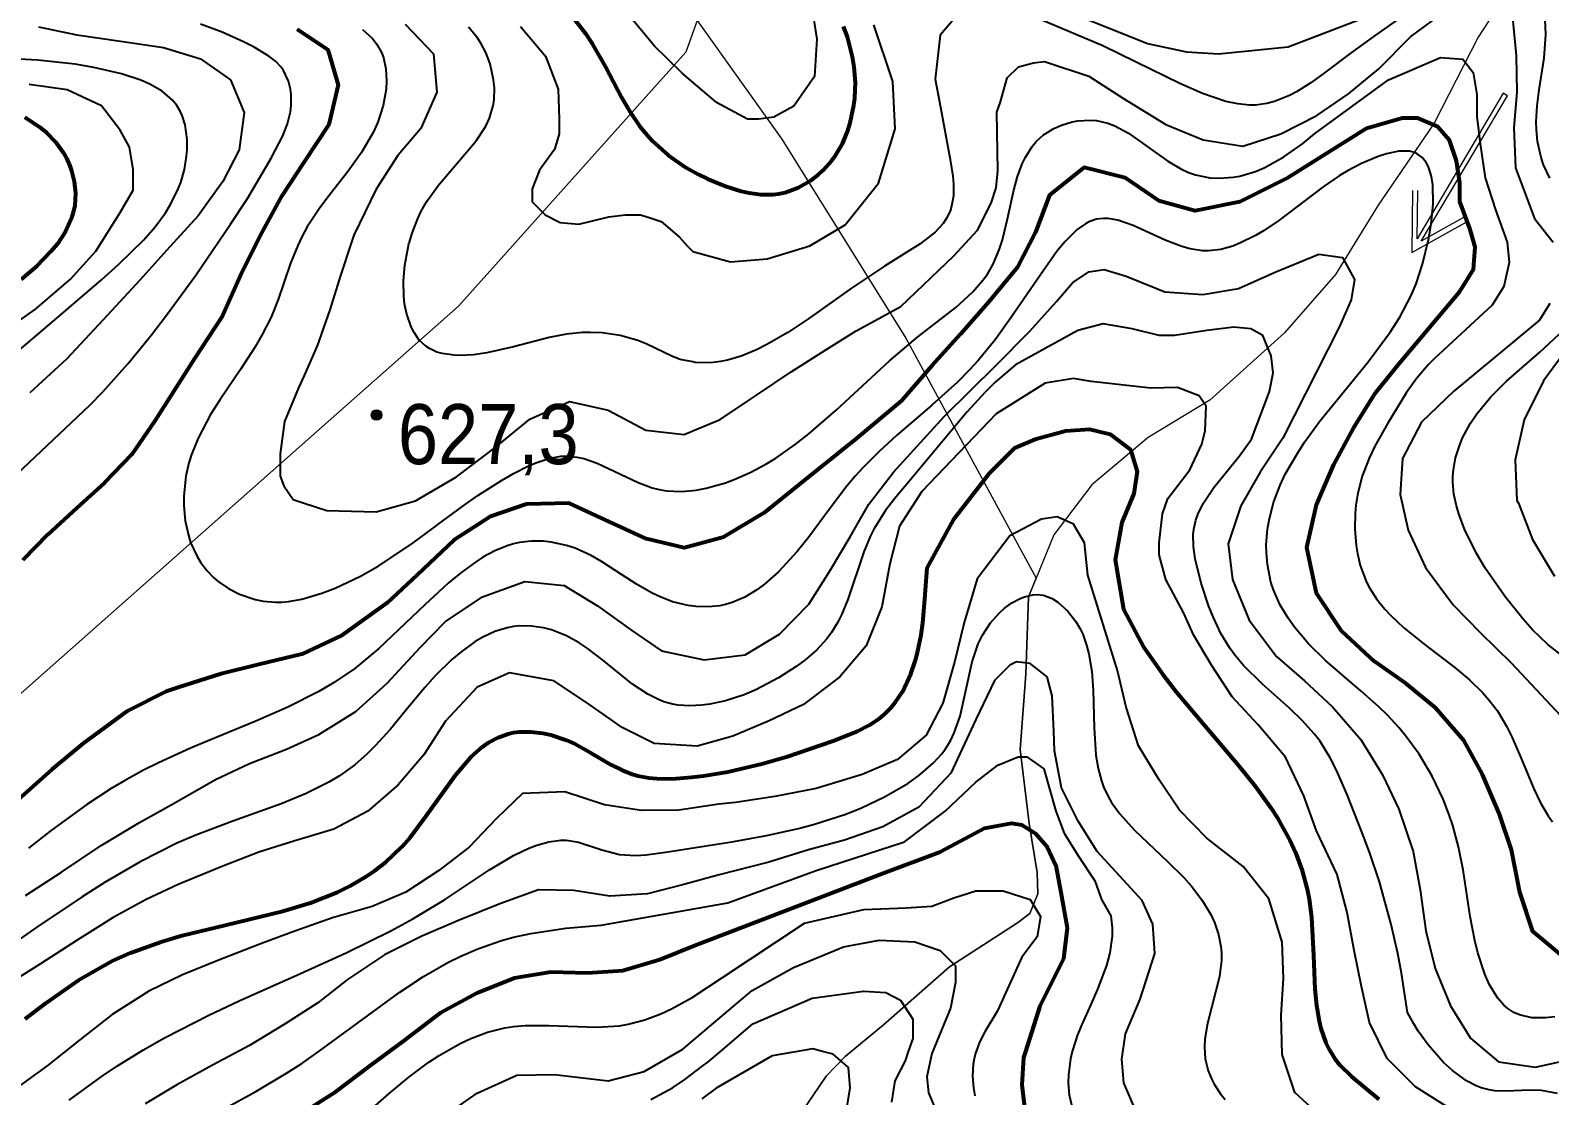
# Model space of a CAD drawing. Header units: metres. Extents: x 545098 to 555652, y 1854398 to 1862642.
# Drawn here: x 551041.6 to 551471.7, y 1858948.8 to 1859250.5 of the extents above; entities that cross this region are included whole.
import ezdxf
from ezdxf.enums import TextEntityAlignment as Align

# ---------------------------------------------------------------- set-up
doc = ezdxf.new("R2010")
doc.units = ezdxf.units.M
doc.header["$LTSCALE"] = 6.8
for name, color, linetype, lineweight in [('1', 7, 'Continuous', 25), ('2', 7, 'Continuous', 53), ('34', 7, 'Continuous', 13), ('35', 7, 'Continuous', 13), ('5', 7, 'Continuous', 13), ('51', 7, 'Continuous', 13), ('52', 7, 'Continuous', 13), ('53', 7, 'Continuous', 13)]:
    doc.layers.add(name, color=color, linetype=linetype, lineweight=lineweight)

msp = doc.modelspace()

# ---------------------------------------------------------------- hatches: boundary and pattern name
at = {"layer": '5'}
msp.add_hatch(color=256, dxfattribs=at).paths.add_polyline_path([(551141.1, 1859141.56, 1), (551138.1, 1859141.56, 1)])

# ---------------------------------------------------------------- linework, layer by layer
at = {"layer": '1'}
for points in [[(551262.63, 1859258.25), (551264.21, 1859248.03), (551263.59, 1859237.43), (551257.76, 1859228.99), (551252.05, 1859225.92), (551247.82, 1859225.39), (551244.65, 1859225.39), (551235.84, 1859230.04), (551235.6, 1859230.25), (551226.23, 1859238.31), (551221.76, 1859242.66), (551218.3, 1859246.02), (551210.5, 1859255.37)], [(551323.98, 1859260.43), (551357.81, 1859246.78), (551368.87, 1859244.38), (551378, 1859243.9), (551397.71, 1859245.82), (551420.31, 1859254.48)], [(551147.66, 1859252.24), (551155.67, 1859243.89), (551156.69, 1859232.96), (551152.15, 1859222.74), (551145.58, 1859215.06), (551139.46, 1859205.51), (551133.12, 1859192.49), (551132.49, 1859190.56), (551129.37, 1859181.08), (551126.38, 1859171.37), (551122.81, 1859161.17), (551119.1, 1859152.8), (551117.52, 1859149.24), (551113.54, 1859139.74), (551112.27, 1859130.54), (551112.27, 1859124.2), (551113.33, 1859121.55), (551115.94, 1859117.6), (551119.1, 1859116.58), (551125.55, 1859114.49), (551139.44, 1859114.16), (551150.65, 1859117.26), (551162.27, 1859124.05), (551173.06, 1859132.25), (551183.02, 1859140.35), (551194.2, 1859145.38), (551205.13, 1859142.97), (551215.81, 1859137.3), (551226.69, 1859136.07), (551229.1, 1859137.08), (551236.9, 1859140.33), (551245.22, 1859145.9), (551246.92, 1859147.04), (551256.93, 1859153.75), (551266.79, 1859160.01), (551275.36, 1859165.36), (551288.03, 1859172.28), (551303.02, 1859186.65), (551309.75, 1859193.87), (551313.59, 1859201.56), (551315.03, 1859205.89), (551315.51, 1859210.7), (551315.17, 1859227.36), (551316.25, 1859230.25), (551318.14, 1859237.03), (551321.31, 1859240.21), (551325.54, 1859241.26), (551328.65, 1859241.69), (551341.28, 1859237.55), (551351.08, 1859231.25), (551363.05, 1859223.81), (551373.66, 1859219.54), (551384.84, 1859217.69), (551395.58, 1859221.16), (551405.77, 1859226.39), (551414.78, 1859232.55), (551423.36, 1859239.61), (551432.33, 1859248.66), (551442.06, 1859255.84)], [(551305.42, 1859256.4), (551299.17, 1859249.18), (551297.73, 1859236.68), (551298.94, 1859230.25), (551302, 1859213.93), (551302.76, 1859209.2), (551302.96, 1859206.93), (551302.92, 1859203.68), (551302.41, 1859200.67), (551301.95, 1859199.26), (551300.89, 1859197.15), (551299.98, 1859195.83), (551297.73, 1859193.39), (551293.52, 1859190.06), (551283.41, 1859183.74), (551274.09, 1859177.48), (551261.95, 1859168.89), (551255.99, 1859164.95), (551250.1, 1859161.52), (551247.17, 1859160.06), (551242.8, 1859158.25), (551238.94, 1859157.1), (551237.01, 1859156.71), (551234.14, 1859156.36), (551229.83, 1859156.44), (551229.1, 1859156.59), (551225.55, 1859157.33), (551223.41, 1859158.1), (551215.9, 1859161.75), (551213.52, 1859162.7), (551208.58, 1859164.07), (551203.5, 1859164.8), (551200.1, 1859164.94), (551197.84, 1859164.89), (551193.41, 1859164.47), (551188.47, 1859163.51), (551178.41, 1859160.84), (551170.85, 1859159.15), (551167.03, 1859158.61), (551163.32, 1859158.41), (551161.54, 1859158.47), (551158.2, 1859158.95), (551156.66, 1859159.41), (551154.55, 1859160.39), (551153.52, 1859161.09), (551151.7, 1859162.8), (551150.21, 1859164.91), (551149.38, 1859166.51), (551148.14, 1859170.09), (551147.55, 1859173.07), (551147.31, 1859175.16), (551147.2, 1859179.52), (551147.57, 1859184.04), (551148.75, 1859190.08), (551148.89, 1859190.56), (551149.63, 1859193.03), (551151.27, 1859197.26), (551152.24, 1859199.26), (551153.74, 1859201.9), (551157.14, 1859206.69), (551167.82, 1859219.17), (551170.54, 1859223.4), (551171.57, 1859225.65), (551172.62, 1859229.26), (551172.85, 1859230.87), (551172.94, 1859234.22), (551172.74, 1859236.51), (551171.75, 1859241.04), (551170.52, 1859244.26), (551169.13, 1859246.85), (551168.06, 1859248.47), (551165.6, 1859251.45)], [(551383.42, 1859229.66), (551380.05, 1859230.4), (551373.41, 1859232.65), (551366.96, 1859235.42), (551354.61, 1859241.54), (551345.25, 1859246.1), (551324.17, 1859254.96)], [(551431.63, 1859255.61), (551422.41, 1859249.17), (551415.57, 1859244.26), (551408, 1859238.43), (551404.08, 1859235.62), (551400.07, 1859233.11), (551398.02, 1859232.04), (551393.83, 1859230.35), (551391.68, 1859229.78), (551388.41, 1859229.34), (551386.76, 1859229.33), (551383.42, 1859229.66)], [(551461.17, 1859254.1), (551462.19, 1859243.32), (551462.38, 1859233.04), (551461.58, 1859222.96), (551462.03, 1859211.53)], [(551037.72, 1859124.78), (551058.41, 1859144.36), (551062.11, 1859148.16), (551069.17, 1859156.04), (551075.85, 1859164.24), (551080.14, 1859169.83), (551088.41, 1859181.21), (551098.29, 1859195.57), (551103.02, 1859202.91), (551109.8, 1859214.26), (551113.1, 1859220.67), (551114.36, 1859224.01), (551115.19, 1859227.47), (551115.4, 1859229.26), (551115.38, 1859232.33), (551115.19, 1859233.85), (551114.66, 1859236.07), (551113.26, 1859239.1), (551112.58, 1859240.05), (551110.98, 1859241.75), (551109.12, 1859243.24), (551104.93, 1859245.77), (551101.95, 1859247.3), (551095.91, 1859250), (551089.77, 1859252.26)], [(551043.85, 1859251.48), (551054.75, 1859249.28), (551067.1, 1859247.47), (551079.24, 1859245.64), (551089.72, 1859242.42), (551098.29, 1859236.5)], [(551135.57, 1859250.79), (551138.42, 1859248.19), (551139.59, 1859246.72), (551140.98, 1859244.26), (551141.54, 1859242.77), (551142.23, 1859239.57), (551142.4, 1859236.17), (551142.27, 1859233.85), (551141.48, 1859229.26), (551139.95, 1859224.53), (551138.62, 1859221.55), (551135.35, 1859215.92), (551131.55, 1859210.6), (551126.18, 1859203.7), (551123.56, 1859200.22), (551119.97, 1859194.83), (551118.41, 1859192.02), (551117.26, 1859189.6), (551115.27, 1859184.59), (551111.73, 1859174.31), (551109.71, 1859169.26), (551107.15, 1859164.18), (551105.22, 1859160.89), (551101.03, 1859154.47), (551095.3, 1859146), (551092.6, 1859141.7), (551089.05, 1859135.03), (551087.18, 1859130.38), (551086.43, 1859127.98), (551085.58, 1859124.26), (551084.99, 1859118.69), (551085, 1859115.85), (551085.4, 1859111.62), (551086.31, 1859107.49), (551086.96, 1859105.49), (551088.68, 1859101.7), (551089.74, 1859099.93), (551091.62, 1859097.46), (551093.44, 1859095.59), (551094.77, 1859094.46), (551097.65, 1859092.45), (551100.79, 1859090.83), (551105.25, 1859089.31), (551107.53, 1859088.84), (551110.99, 1859088.52), (551112.7, 1859088.54), (551114.62, 1859088.71), (551118.41, 1859089.41), (551124.13, 1859091.07), (551127.86, 1859092.48), (551135.03, 1859095.88), (551140.03, 1859098.74), (551149.54, 1859105.11), (551155.71, 1859109.64), (551156.96, 1859110.56), (551164, 1859115.75), (551168.26, 1859118.73), (551174.92, 1859122.99), (551178.41, 1859125), (551182.78, 1859127.22), (551185, 1859128.16), (551188.37, 1859129.27), (551191.74, 1859129.87), (551193.41, 1859129.95), (551196.33, 1859129.67), (551198.25, 1859129.23), (551202.08, 1859127.89), (551213.62, 1859122.43), (551217.58, 1859120.96), (551219.59, 1859120.44), (551221.67, 1859120.08), (551225.89, 1859119.88), (551229.1, 1859120.18), (551230.12, 1859120.27), (551232.93, 1859120.8), (551238.41, 1859122.38), (551240.79, 1859123.26), (551245.39, 1859125.3), (551249.78, 1859127.65), (551252.61, 1859129.38), (551258.07, 1859133.18), (551262.02, 1859136.27), (551269.68, 1859142.9), (551284.85, 1859156.92), (551292.83, 1859163.67), (551303.56, 1859172), (551308.44, 1859176.45), (551311.27, 1859179.71), (551312.53, 1859181.46)], [(551180.38, 1859251.55), (551187.42, 1859243.19), (551191.03, 1859233.86), (551191.25, 1859225.39), (551191.25, 1859221.16), (551189.99, 1859216.76), (551185.76, 1859210.94), (551183.64, 1859205.65), (551183.64, 1859201.95), (551187.35, 1859198.24), (551191.58, 1859196.13), (551196.86, 1859195.6), (551205.32, 1859197.71), (551210.08, 1859198.24), (551214.31, 1859198.24), (551217.02, 1859197.4), (551220.19, 1859196.34), (551225.4, 1859191.94), (551227.61, 1859189.4), (551229.1, 1859187.84), (551239.78, 1859184.91), (551250.2, 1859185.76), (551262.3, 1859189.51), (551272.3, 1859195.46), (551281.69, 1859207.24), (551286.45, 1859222.64), (551286.06, 1859230.25), (551285.77, 1859235.98), (551280.42, 1859252.07)], [(551471.78, 1859208.63), (551469.96, 1859212.46), (551469.26, 1859214.45), (551468.22, 1859219.07), (551467.94, 1859222.36), (551467.92, 1859224.59), (551468.21, 1859229.09), (551468.78, 1859233.62), (551470.13, 1859242.67), (551470.66, 1859249.3), (551470.48, 1859253.59)], [(551031.9, 1859154.49), (551051.73, 1859171.28), (551061.71, 1859179.84), (551066.62, 1859184.26), (551073.7, 1859191.2), (551076.92, 1859194.9), (551079.81, 1859198.81), (551081.09, 1859200.86), (551083.28, 1859205.18), (551084.17, 1859207.46), (551085.2, 1859211.05), (551085.83, 1859214.83), (551085.98, 1859216.75), (551085.97, 1859219.63), (551085.39, 1859223.79), (551084.58, 1859226.37), (551084.04, 1859227.58), (551083.05, 1859229.26), (551081.87, 1859230.76), (551078.93, 1859233.29), (551075.41, 1859235.3), (551072.83, 1859236.41), (551067.34, 1859238.18), (551059.52, 1859240), (551054.26, 1859240.89), (551043.7, 1859242.05), (551033.14, 1859242.64)], [(551312.53, 1859181.46), (551314.17, 1859184.26), (551315.88, 1859188.3), (551316.78, 1859191.17), (551318.23, 1859197.15), (551320, 1859205.2), (551321.06, 1859209.07), (551322.4, 1859212.71), (551323.21, 1859214.42), (551325.16, 1859217.57), (551326.34, 1859218.99), (551328.41, 1859220.88), (551331.33, 1859222.72), (551333.49, 1859223.69), (551336.56, 1859224.6), (551338.13, 1859224.89), (551341.68, 1859225.1), (551343.41, 1859224.97), (551346.59, 1859224.25), (551348.62, 1859223.49), (551352.51, 1859221.42), (551363.61, 1859213.47), (551367.44, 1859211.19), (551369.44, 1859210.28), (551371.4, 1859209.59), (551375.47, 1859208.76), (551378.28, 1859208.61), (551382.1, 1859208.9), (551384.04, 1859209.25), (551388.41, 1859210.55), (551391.09, 1859211.7), (551396.43, 1859214.67), (551401.7, 1859218.38), (551405.17, 1859221.16), (551426.07, 1859236.47), (551440.8, 1859242.79), (551447.11, 1859242.37), (551450.05, 1859238.58), (551451.07, 1859232.35), (551451.07, 1859226.1), (551452.03, 1859218.4), (551453.48, 1859208.78), (551456.36, 1859199.64), (551459.72, 1859190.51), (551460.21, 1859184.73), (551458.76, 1859178), (551455.4, 1859172.71), (551439.11, 1859157.56), (551437.36, 1859155.83), (551434.13, 1859152.04), (551431.19, 1859147.93), (551425.91, 1859139.26), (551422.25, 1859132.7), (551420.63, 1859129.38), (551418.62, 1859124.26), (551417.36, 1859119.4), (551416.83, 1859116.07), (551416.62, 1859113.81), (551416.54, 1859109.26), (551416.92, 1859104.63), (551417.29, 1859102.34), (551418.1, 1859098.99), (551419.88, 1859094.26), (551420.73, 1859092.6), (551422.72, 1859089.48), (551425.04, 1859086.58), (551426.75, 1859084.75), (551430.46, 1859081.29), (551436.55, 1859076.41), (551444.96, 1859069.96), (551449.01, 1859066.54), (551452.78, 1859062.86), (551454.52, 1859060.9), (551456.9, 1859057.75), (551459.48, 1859053.43), (551461, 1859050.38), (551463.71, 1859044.06), (551467.21, 1859035.67), (551469.13, 1859031.72), (551471.3, 1859028.05), (551472.52, 1859026.36)], [(551098.29, 1859236.5), (551102.12, 1859227.21), (551100.74, 1859216.62), (551096.04, 1859207.67), (551089.08, 1859198.01), (551081.04, 1859189.19), (551072.54, 1859179.77), (551063.46, 1859169.85), (551051.88, 1859157.48), (551041.48, 1859147.82)], [(551030.02, 1859162.41), (551043.08, 1859171.55), (551052.99, 1859180.07), (551060.08, 1859187.93), (551067, 1859198.94), (551070.7, 1859205.28), (551070.7, 1859211.1), (551069.64, 1859217.45), (551067, 1859222.21), (551061.71, 1859229.09), (551051.98, 1859233.68), (551041.26, 1859235.16)], [(551433.41, 1859215.95), (551432.07, 1859216.28), (551429, 1859216.28), (551425.55, 1859215.56), (551423.16, 1859214.79), (551418.41, 1859212.77), (551414.51, 1859210.71), (551412.08, 1859209.26), (551407.55, 1859206.19), (551395.06, 1859196.7), (551390.71, 1859193.77), (551388.41, 1859192.4), (551384.21, 1859190.29), (551382.01, 1859189.42), (551378.62, 1859188.47), (551375.16, 1859188.03), (551373.41, 1859188.05), (551369.9, 1859188.59), (551367.55, 1859189.26), (551362.89, 1859191.1), (551353.81, 1859195.28), (551349.49, 1859196.76), (551346.72, 1859197.22), (551345.38, 1859197.26), (551343.41, 1859197), (551341.51, 1859196.36), (551340.29, 1859195.73), (551337.91, 1859194.06), (551334.55, 1859190.73), (551332.42, 1859188.13), (551328.41, 1859182.53), (551319.19, 1859169.06), (551314.68, 1859162.88), (551309.92, 1859157.05), (551307.38, 1859154.26), (551304.02, 1859150.88), (551296.82, 1859144.35), (551286.84, 1859135.75), (551281.96, 1859131.31), (551277.31, 1859126.68), (551275.12, 1859124.26), (551272.65, 1859121.31), (551267.98, 1859115.2), (551261.89, 1859106.92), (551258.68, 1859102.89), (551253.41, 1859097.15), (551249.4, 1859093.62), (551247.26, 1859092.03), (551243.87, 1859089.99), (551240.28, 1859088.44), (551238.41, 1859087.89), (551236.77, 1859087.55), (551233.43, 1859087.21), (551230.05, 1859087.31), (551227.8, 1859087.61), (551223.41, 1859088.68), (551219.87, 1859090.05), (551217.6, 1859091.15), (551213.22, 1859093.67), (551208.94, 1859096.42), (551203.25, 1859100.07), (551200.33, 1859101.73), (551195.79, 1859103.82), (551193.41, 1859104.62), (551189.02, 1859105.56), (551186.77, 1859105.79), (551183.39, 1859105.8), (551180.05, 1859105.42), (551178.41, 1859105.07), (551176.59, 1859104.55), (551173.07, 1859103.13), (551169.71, 1859101.31), (551167.56, 1859099.92), (551163.41, 1859096.85), (551159.9, 1859093.94), (551153.22, 1859087.8), (551140.23, 1859075.41), (551133.41, 1859069.8), (551127.4, 1859065.72), (551123.21, 1859063.26), (551114.48, 1859058.82), (551105.41, 1859054.82), (551093.09, 1859049.77), (551086.94, 1859047.2), (551083.42, 1859045.61), (551077.85, 1859043.1), (551073.41, 1859040.87), (551068, 1859037.88), (551064.47, 1859035.76), (551057.57, 1859031.26), (551047.58, 1859023.99), (551041.1, 1859018.89)], [(551473.17, 1858971.16), (551470.53, 1858970.84), (551466.69, 1858970.88), (551463.14, 1858971.67), (551461.53, 1858972.38), (551459.82, 1858973.5), (551458.77, 1858974.4), (551456.9, 1858976.53), (551454.58, 1858980.37), (551453.33, 1858983.23), (551451.37, 1858989.26), (551450.51, 1858992.75), (551449.19, 1858999.56), (551447.2, 1859012.76), (551445.94, 1859019.26), (551444.3, 1859025.33), (551443.29, 1859028.34), (551441.56, 1859032.81), (551438.46, 1859039.3), (551434.76, 1859045.49), (551431.01, 1859050.65), (551428.98, 1859053.1), (551425.76, 1859056.6), (551423.37, 1859058.93), (551418.39, 1859063.36), (551408.22, 1859072.08), (551403.41, 1859076.8), (551399.44, 1859081.49), (551397.67, 1859083.99), (551395.34, 1859087.93), (551393.5, 1859092.1), (551392.79, 1859094.26), (551391.78, 1859099.2), (551391.5, 1859102.56), (551391.49, 1859104.81), (551391.83, 1859109.26), (551392.26, 1859111.83), (551393.56, 1859116.82), (551395.39, 1859121.65), (551396.87, 1859124.79), (551400.37, 1859130.89), (551402.33, 1859133.87), (551406.58, 1859139.69), (551420.29, 1859156.6), (551426.58, 1859165.01), (551429.31, 1859169.26), (551432.52, 1859175.37), (551433.91, 1859178.69), (551435.75, 1859184.26), (551437.53, 1859191.68), (551438.18, 1859195.59), (551438.72, 1859201.37), (551438.6, 1859206.72), (551438.23, 1859209.1), (551437.37, 1859211.87), (551436.78, 1859213.05), (551435.65, 1859214.52), (551434.24, 1859215.58), (551433.41, 1859215.95)], [(551462.03, 1859211.53), (551467.39, 1859197.24), (551472.68, 1859190.51)], [(551040.23, 1859005.44), (551050.37, 1859012.06), (551061.66, 1859019.67), (551072.46, 1859026.16), (551082.3, 1859031.66), (551094.03, 1859038.37), (551103.67, 1859042.88), (551114.12, 1859046.96), (551123.27, 1859051.09), (551133.74, 1859057.64), (551142.63, 1859065.61), (551151.9, 1859075.76), (551159.06, 1859082.98), (551169.56, 1859090.07), (551181.58, 1859094.45), (551192.68, 1859093.24), (551202.19, 1859087.54), (551211.85, 1859080.57), (551220.29, 1859074.74), (551232.3, 1859072.25), (551243.93, 1859073.68), (551253.63, 1859079.49), (551262.02, 1859088.04), (551267.86, 1859097.24), (551273.63, 1859107.07), (551278.93, 1859116.31), (551285.98, 1859125.34), (551300.37, 1859141.21), (551315.03, 1859155.64), (551324.41, 1859165.26), (551332.1, 1859173.67), (551336.66, 1859178.96), (551341.23, 1859182.09), (551345.56, 1859182.81), (551351.81, 1859180.89), (551360.22, 1859177.52), (551362.76, 1859176.44), (551373.48, 1859175.72), (551383.58, 1859177.39), (551394.16, 1859182.13), (551406.36, 1859187.14), (551413.09, 1859186.18), (551416.46, 1859179.92), (551415.5, 1859174.15), (551412.13, 1859166.46), (551396.2, 1859135.05), (551389.77, 1859125.35), (551384.29, 1859115.87), (551380.67, 1859105.12), (551381.92, 1859094.97), (551386.67, 1859083.42), (551394.37, 1859073.21), (551402.31, 1859066.24), (551410.19, 1859058.95), (551418.21, 1859049.63), (551424.37, 1859039.66), (551429, 1859029.92), (551433.05, 1859017.97), (551435.04, 1859007.05), (551436.68, 1858995.45), (551439.28, 1858984.82), (551443.6, 1858974.19), (551449.33, 1858965.12), (551457.25, 1858958.37), (551467.73, 1858956.87), (551481.2, 1858959.93)], [(551471.72, 1859173.19), (551468.83, 1859168.38), (551444.59, 1859148.3), (551435.47, 1859139.56), (551430.08, 1859129.24), (551429.4, 1859119.06), (551431.62, 1859108.92), (551436.57, 1859098.37), (551444.41, 1859087.85), (551452.03, 1859079.99), (551460.94, 1859071.32), (551478.93, 1859051.98)], [(551431.5, 1858972.34), (551429.78, 1858983.5), (551428.73, 1858989.03), (551426.88, 1858997.24), (551423.51, 1859009.36), (551420.7, 1859017.72), (551418.66, 1859023.25), (551414.26, 1859034.26), (551411.24, 1859041.18), (551409.54, 1859044.52), (551406.6, 1859049.26), (551405.08, 1859051.25), (551401.72, 1859054.99), (551398.05, 1859058.5), (551390.41, 1859065.3), (551385.03, 1859070.63), (551382.64, 1859073.49), (551381.2, 1859075.49), (551378.66, 1859079.72), (551376.51, 1859084.23), (551375.25, 1859087.37), (551373.07, 1859093.91), (551371.32, 1859100.87), (551370.85, 1859104.31), (551370.79, 1859107.65), (551370.96, 1859109.26), (551371.53, 1859111.77), (551372.1, 1859113.39), (551373.62, 1859116.52), (551376.65, 1859121.02), (551383.89, 1859129.96), (551387.28, 1859134.75), (551392.42, 1859148.18), (551393.39, 1859153.47), (551392.9, 1859158.28), (551390.5, 1859164.05), (551387.14, 1859165.98), (551382.33, 1859166.46), (551374.64, 1859165.5), (551365.5, 1859164.05), (551361.18, 1859164.05), (551353.49, 1859165.98), (551345.31, 1859167.42), (551338.1, 1859165.5), (551320.5, 1859155.82), (551314.72, 1859150.82), (551311.98, 1859148.12), (551306.7, 1859142.41), (551291.62, 1859124.26), (551286.2, 1859117.81), (551283.67, 1859114.5), (551280.37, 1859109.26), (551279.34, 1859107.17), (551277.56, 1859102.82), (551273.05, 1859089.29), (551271.26, 1859084.97), (551270.22, 1859082.9), (551268.41, 1859079.95), (551267.11, 1859078.22), (551264.16, 1859075), (551260.82, 1859072.09), (551258.43, 1859070.31), (551253.41, 1859067.1), (551246.96, 1859063.74), (551243.62, 1859062.34), (551238.41, 1859060.65), (551233.94, 1859059.67), (551231.68, 1859059.37), (551228.3, 1859059.19), (551225.01, 1859059.4), (551223.41, 1859059.68), (551220.97, 1859060.36), (551219.4, 1859060.96), (551216.37, 1859062.48), (551212.03, 1859065.37), (551203.6, 1859072.22), (551199.24, 1859075.56), (551196.97, 1859077.08), (551193.41, 1859079.05), (551189.09, 1859080.72), (551186.86, 1859081.29), (551183.47, 1859081.79), (551180.09, 1859081.82), (551178.41, 1859081.65), (551176.61, 1859081.31), (551173.08, 1859080.22), (551169.7, 1859078.65), (551167.53, 1859077.38), (551163.41, 1859074.44), (551160.88, 1859072.3), (551156.18, 1859067.67), (551153.24, 1859064.4), (551147.65, 1859057.65), (551143.5, 1859052.63), (551139.21, 1859047.85), (551136.97, 1859045.61), (551133.41, 1859042.49), (551129.11, 1859039.41), (551126.07, 1859037.57), (551119.66, 1859034.33), (551112.91, 1859031.53)], [(551475.88, 1859072.87), (551471.16, 1859076.59), (551466.86, 1859080.76), (551464.17, 1859083.74), (551459.16, 1859090), (551453.42, 1859098.2), (551450.87, 1859102.49), (551447.56, 1859109.26), (551445.95, 1859113.59), (551445.3, 1859115.81), (551444.6, 1859119.17), (551444.29, 1859122.56), (551444.3, 1859124.26), (551444.44, 1859126.01), (551445.08, 1859129.48), (551446.15, 1859132.87), (551447.07, 1859135.07), (551449.32, 1859139.26), (551451.07, 1859141.87), (551455.02, 1859146.68), (551459.43, 1859151.09), (551468.9, 1859159.38), (551475.83, 1859165.79)], [(551476.89, 1859160.55), (551469.99, 1859151.22), (551464.47, 1859140.23), (551461.9, 1859128.86), (551462.46, 1859117.34), (551462.87, 1859116.64), (551466.83, 1859106.28), (551473.05, 1859095.89)], [(551374.46, 1859144.1), (551372.52, 1859147.01), (551366.33, 1859149.34), (551358.77, 1859149.14), (551341.95, 1859151.07), (551336.89, 1859151.87), (551328.89, 1859150.6), (551315.03, 1859141.93), (551293.95, 1859119.88), (551287.64, 1859110.08), (551284.87, 1859099.44), (551282.62, 1859087.25), (551278.19, 1859076.18), (551270.78, 1859067.43), (551260.48, 1859059.62), (551250.74, 1859054.98), (551240.44, 1859050.6), (551230.38, 1859047.75), (551218.16, 1859048.5), (551209.11, 1859053.08), (551199.36, 1859059.93), (551189.78, 1859066.26), (551177.26, 1859068.58), (551168.1, 1859064.45), (551159.09, 1859054.86), (551152.97, 1859045.3), (551145.75, 1859036.79), (551137.11, 1859029.4), (551127.54, 1859024.25), (551116.15, 1859020.91), (551106.23, 1859017.76), (551096.09, 1859013.82), (551084.54, 1859009.08), (551083.42, 1859008.56), (551074.39, 1859004.39), (551065.04, 1858999.27), (551054.88, 1858992.86), (551044.44, 1858986.1), (551034.28, 1858979.7)], [(551442.71, 1858945.63), (551433.75, 1858951.29), (551425.68, 1858959.31), (551420.66, 1858969.54), (551418.45, 1858979.68), (551416.33, 1858989.93), (551414.36, 1859000.64), (551411.53, 1859011.46), (551405.71, 1859023.83), (551402.13, 1859033.7), (551396.92, 1859044.65), (551389.14, 1859053.78), (551381.82, 1859061.79), (551376, 1859070.73), (551370.86, 1859079.33), (551368.18, 1859085.44), (551363.03, 1859095), (551361.18, 1859102), (551361.18, 1859105.37), (551362.14, 1859113.55), (551363.58, 1859117.88), (551369.83, 1859126.06), (551373.19, 1859133.27), (551374.16, 1859137.12), (551374.46, 1859144.1)], [(551407.84, 1858942.09), (551399.6, 1858949.66), (551396.02, 1858960.49), (551395.72, 1858971.62), (551396.37, 1858982), (551395.97, 1858992.26), (551392.2, 1859004.57), (551384.96, 1859013.66), (551374.63, 1859021.72), (551366.88, 1859029.68), (551361.11, 1859038.2), (551355.3, 1859047.9), (551351.81, 1859058.84), (551349.36, 1859069.17), (551340.99, 1859096.23), (551340.03, 1859105.37), (551336.89, 1859110.61), (551332.26, 1859112.72), (551327.83, 1859112.02), (551318.87, 1859107.3), (551309.66, 1859095.19), (551305.92, 1859082.82), (551303.23, 1859071.54), (551299.93, 1859059.97), (551295.15, 1859050.9), (551287.09, 1859044), (551277.09, 1859039.77), (551264.05, 1859035.8), (551252.31, 1859033.49), (551241.25, 1859031.81), (551236.48, 1859031.33), (551225.21, 1859029.62), (551214.57, 1859029.52), (551204.08, 1859031.2), (551192.89, 1859034.81), (551180.93, 1859034.36), (551173.53, 1859027.33), (551165.84, 1859019.2), (551157.22, 1859012.55), (551147.87, 1859006.46), (551138.39, 1859002.4), (551127.09, 1858999.18), (551116.5, 1858995.41), (551107.06, 1858991.88), (551094.67, 1858987.03), (551084.64, 1858983), (551075.12, 1858978.4), (551064.77, 1858971.76), (551055.57, 1858964.61), (551046.38, 1858957.25), (551037.12, 1858950.53)], [(551052.61, 1858947.55), (551061.66, 1858954.12), (551066.3, 1858957.24), (551073.41, 1858961.69), (551079.52, 1858965.17), (551092.1, 1858971.6), (551100.68, 1858975.61), (551118.04, 1858983.35), (551131, 1858989.22), (551143.68, 1858995.48), (551149.85, 1858998.84), (551158.83, 1859004.26), (551171.61, 1859012.79), (551178.41, 1859016.8), (551182.73, 1859018.9), (551184.95, 1859019.77), (551188.33, 1859020.73), (551191.72, 1859021.16), (551193.41, 1859021.13), (551196.74, 1859020.57), (551203.38, 1859018.42), (551208.41, 1859017.07), (551212.91, 1859016.79), (551215.95, 1859017), (551222.05, 1859017.89), (551240.75, 1859020.81), (551249.96, 1859022.45), (551259.07, 1859024.46), (551263.58, 1859025.65), (551272.49, 1859028.56), (551276.89, 1859030.32), (551283.41, 1859033.4), (551289.96, 1859037.21), (551293.03, 1859039.37), (551297.2, 1859042.98), (551299.6, 1859045.64), (551300.65, 1859047.05), (551302.04, 1859049.26), (551303.14, 1859051.51), (551304.78, 1859056.28), (551308.21, 1859071.7), (551309.96, 1859076.76), (551311.14, 1859079.2), (551313.41, 1859082.7), (551315.86, 1859085.47), (551317.24, 1859086.72), (551319.46, 1859088.36), (551321.79, 1859089.63), (551322.99, 1859090.1), (551325.41, 1859090.66), (551326.62, 1859090.73), (551328.41, 1859090.52), (551330.89, 1859089.58), (551332.46, 1859088.6), (551335.25, 1859086.1), (551337.57, 1859083.11), (551338.8, 1859080.97), (551339.5, 1859079.49), (551340.61, 1859076.38), (551341.24, 1859073.95), (551342.05, 1859068.9), (551342.44, 1859063.66), (551342.73, 1859052.98), (551343.27, 1859045.2), (551343.87, 1859041.48), (551344.8, 1859037.95), (551345.42, 1859036.26), (551346.69, 1859033.57), (551347.7, 1859031.85), (551350.02, 1859028.58), (551354.15, 1859023.98), (551363.53, 1859015.15), (551368.16, 1859010.55), (551370.33, 1859008.12), (551373.28, 1859004.26), (551375.77, 1859000.06), (551376.78, 1858997.87), (551377.95, 1858994.48), (551378.65, 1858991.01), (551378.8, 1858989.26), (551378.79, 1858987.04), (551378.22, 1858982.58), (551374.8, 1858969.19), (551374.07, 1858964.75), (551373.95, 1858962.55), (551374.18, 1858959.26), (551375.05, 1858955.79), (551375.96, 1858953.54), (551376.71, 1858952.09), (551378.49, 1858949.34), (551379.8, 1858947.7)], [(551354.24, 1858945.18), (551351.15, 1858952.41), (551350.63, 1858959.12), (551351.66, 1858966.35), (551355.79, 1858976.17), (551359.92, 1858989.08), (551359.4, 1858997.34), (551356.31, 1859004.05), (551343.57, 1859017.95), (551338.22, 1859026.53), (551333.51, 1859035.95), (551331.57, 1859046.46), (551331.37, 1859051.98), (551330.89, 1859062.08), (551329.45, 1859067.37), (551324.64, 1859071.22), (551320.8, 1859071.7), (551318.87, 1859070.74), (551314.55, 1859066.41), (551309.26, 1859055.35), (551302.15, 1859040.15), (551293.12, 1859030.54), (551282.97, 1859024.89), (551272.03, 1859021.18), (551261.84, 1859018.42), (551250.67, 1859014.89), (551236.6, 1859011.33), (551226.62, 1859008.6), (551216.31, 1859005.93), (551205.64, 1859005.26), (551195.45, 1859006.91), (551185.43, 1859007.07), (551174.53, 1859003.15), (551162.76, 1858998.37), (551152.44, 1858993.98), (551141.81, 1858988.7), (551131.39, 1858981.72), (551122.96, 1858975.09), (551113.7, 1858969.11), (551103.6, 1858963.03), (551093.11, 1858957.44), (551083.04, 1858951.91), (551074.04, 1858946.5)], [(551096.43, 1858945.09), (551105.38, 1858949.95), (551114.13, 1858955.15), (551118.41, 1858957.91), (551123.39, 1858961.36), (551133.15, 1858968.57), (551146.16, 1858978.12), (551152.86, 1858982.54), (551159.81, 1858986.51), (551163.41, 1858988.29), (551168.3, 1858990.38), (551175, 1858992.71), (551178.41, 1858993.66), (551183.29, 1858994.76), (551193.16, 1858996.27), (551203.15, 1858997.11), (551239.08, 1859003.4), (551264.07, 1859012.54), (551289.07, 1859020.72), (551300.61, 1859029.38), (551309.26, 1859037.55), (551315.51, 1859042.36), (551321.28, 1859044.77), (551323.68, 1859044.77), (551328.49, 1859041.4), (551331.86, 1859029.38), (551334.26, 1859023.12), (551338.11, 1859016.87), (551342.91, 1859009.65), (551344.84, 1859004.36), (551347.46, 1858999.77), (551347.87, 1858996.36), (551347.82, 1858993.99), (551347.15, 1858989.26), (551346.23, 1858985.67), (551343.72, 1858978.92), (551341.78, 1858974.62), (551339.22, 1858968.94), (551338.06, 1858966.05), (551336.61, 1858961.58), (551336.56, 1858961.35), (551336.07, 1858959.26), (551335.46, 1858954.73), (551335.4, 1858952.44), (551335.68, 1858949.05), (551336.46, 1858945.8)], [(551112.91, 1859031.53), (551098.88, 1859026.52), (551088.41, 1859022.61), (551083.05, 1859020.28), (551072.7, 1859015.05), (551062.73, 1859009.23), (551056.24, 1859005.1), (551043.41, 1858996.52), (551028.87, 1858986.46)], [(551132.08, 1858939.68), (551143.14, 1858949.4), (551148.73, 1858954.01), (551154.43, 1858958.25), (551157.33, 1858960.19), (551163.28, 1858963.59), (551166.33, 1858965.01), (551171.04, 1858966.76), (551175.91, 1858967.97), (551178.41, 1858968.36), (551181.66, 1858968.63), (551188.33, 1858968.65), (551201.84, 1858968.17), (551208.41, 1858968.6), (551210.83, 1858969.01), (551215.55, 1858970.25), (551220.12, 1858971.99), (551223.1, 1858973.38), (551228.94, 1858976.62), (551237.51, 1858982.29), (551260.71, 1858997.63), (551277.53, 1859001.48), (551289.55, 1859001.96), (551296.76, 1859002.44), (551303.01, 1859004.84), (551309.26, 1859006.77), (551316.95, 1859006.77), (551324.65, 1859004.36), (551327.53, 1858999.55), (551326.57, 1858993.78), (551322.24, 1858988.01), (551315.4, 1858972.82), (551311.78, 1858966.87), (551310.27, 1858963.91), (551309.32, 1858961.35), (551309.13, 1858960.85), (551308.74, 1858959.26), (551308.49, 1858957.68), (551308.35, 1858954.4), (551308.62, 1858951.02), (551309.01, 1858948.75)], [(551158.73, 1858942.96), (551168.03, 1858949.48), (551179.32, 1858954.63), (551189.94, 1858954.75), (551205.21, 1858952.98), (551215.31, 1858955.62), (551226.35, 1858961.93), (551235, 1858969.33), (551245.89, 1858978.62), (551257.67, 1858985.13), (551271.77, 1858990.9), (551281.86, 1858992.82), (551291.96, 1858992.34), (551299.17, 1858989.93), (551303.49, 1858985.6), (551303.53, 1858980.85), (551302.05, 1858973.58), (551296.79, 1858960.75), (551295.34, 1858954.14), (551295.87, 1858949.64), (551300.92, 1858937.58)], [(551217.24, 1858947.67), (551223.41, 1858951.04), (551226.86, 1858953.33), (551231.64, 1858957.01), (551233.35, 1858958.32), (551236.93, 1858961.35), (551246.16, 1858969.15), (551262.9, 1858976.45), (551277.48, 1858978.35), (551283.82, 1858978.04), (551287.95, 1858975.81), (551291.43, 1858970.42), (551291.43, 1858965.03), (551290.14, 1858961.35), (551289.21, 1858958.68), (551286.36, 1858952.97), (551285.41, 1858946.94)], [(551473.9, 1858949.42), (551469.4, 1858950.24), (551465.97, 1858950.35), (551459.34, 1858950.08), (551456.14, 1858950.2), (551454.58, 1858950.43), (551452.36, 1858951.02), (551450.92, 1858951.58), (551448.12, 1858953.03), (551444.16, 1858955.92), (551441.7, 1858958.18), (551437.31, 1858963.15), (551434.47, 1858967.07), (551433.21, 1858969.1), (551431.5, 1858972.34)], [(551272.73, 1858945.2), (551273.69, 1858950.97), (551273.21, 1858956.74), (551268.88, 1858960.59), (551265.86, 1858961.35), (551263.11, 1858962.04), (551251.58, 1858960.11), (551235.76, 1858950.94), (551231.64, 1858947.9)]]:
    msp.add_lwpolyline(points, dxfattribs=at)
at = {"layer": '2'}
for points in [[(551194.37, 1859255.17), (551198.77, 1859249.61), (551200.77, 1859246.55), (551204.37, 1859240.14), (551208.94, 1859231.48), (551211.39, 1859227.29), (551214.11, 1859223.32), (551215.6, 1859221.44), (551217.62, 1859219.21), (551222.12, 1859215.16), (551227.16, 1859211.66), (551230.76, 1859209.64), (551233.25, 1859208.42), (551238.41, 1859206.33), (551242.83, 1859204.96), (551245.06, 1859204.46), (551248.42, 1859204.01), (551251.76, 1859204.02), (551253.41, 1859204.22), (551255.32, 1859204.63), (551259.03, 1859206.01), (551262.52, 1859208.02), (551264.67, 1859209.67), (551266, 1859210.88), (551268.41, 1859213.54), (551269.55, 1859215.09), (551271.47, 1859218.38), (551272.96, 1859221.87), (551273.72, 1859224.29), (551274.71, 1859229.26), (551274.81, 1859230.25)], [(551117.13, 1859250.84), (551125.79, 1859245.04), (551128.73, 1859235.1), (551126.04, 1859223.82), (551118.9, 1859212.96), (551112.75, 1859203.61), (551106.53, 1859192.22), (551101.39, 1859181.71), (551096, 1859169.67), (551088.05, 1859157.53), (551076.8, 1859139.93), (551070.26, 1859130.33), (551062.54, 1859122.4), (551054.62, 1859115.2), (551046.52, 1859107.76), (551039.48, 1859100.45)], [(551271.71, 1859251.59), (551272.79, 1859248.64), (551274.26, 1859243.02), (551274.72, 1859240.15), (551275.06, 1859235.8), (551274.94, 1859231.44), (551274.81, 1859230.25)], [(551475.47, 1858988.24), (551466.97, 1858995.31), (551463.24, 1859006.45), (551460.91, 1859018.4), (551457.52, 1859028.5), (551452.7, 1859039.71), (551447.43, 1859049.37), (551439.42, 1859058.68), (551430.96, 1859065.48), (551422.13, 1859071.8), (551412.8, 1859080.42), (551405.69, 1859091.13), (551402.92, 1859104), (551405.72, 1859116.15), (551410.64, 1859127.59), (551416.15, 1859137.83), (551422.43, 1859147.83), (551429.22, 1859156.29), (551446.26, 1859176.56), (551450.11, 1859182.81), (551450.59, 1859189.06), (551449.15, 1859194.35), (551446.26, 1859202.05), (551446.26, 1859207.34), (551445.3, 1859213.59), (551443.38, 1859219.37), (551440.02, 1859223.21), (551434.25, 1859225.62), (551429.92, 1859225.62), (551419.82, 1859222.73), (551397.54, 1859208.74), (551383.99, 1859201.92), (551371.32, 1859199.39), (551361.09, 1859202.21), (551351.49, 1859208.76), (551339.97, 1859211.63), (551330.08, 1859203.87), (551326.11, 1859193.39), (551321.01, 1859183.43), (551312.98, 1859173.64), (551304.88, 1859164.48), (551296.75, 1859155.54), (551288.21, 1859145.58), (551275.46, 1859134.88), (551259.64, 1859122.2), (551249.29, 1859113.84), (551237.79, 1859106.95), (551226.67, 1859103.97), (551216.06, 1859106.53), (551204.34, 1859111.85), (551194.1, 1859116.6), (551182.01, 1859116.29), (551171.81, 1859112.78), (551168.35, 1859110.56), (551161.47, 1859106.14), (551151.09, 1859096.27), (551142.62, 1859088.36), (551129.9, 1859079.17), (551118.44, 1859073.79), (551106.24, 1859070.89), (551095.61, 1859068.29), (551083.42, 1859064.36), (551080.02, 1859063.26), (551069, 1859057.72), (551056.5, 1859048.56), (551047.64, 1859041.13), (551036.23, 1859030.93)], [(551040.05, 1859225.9), (551044.2, 1859223.16), (551046.11, 1859221.56), (551048.72, 1859218.89), (551050.91, 1859215.89), (551051.83, 1859214.26), (551052.76, 1859212.17), (551053.27, 1859210.72), (551053.99, 1859207.73), (551054.33, 1859204.31), (551054.14, 1859200.91), (551053.83, 1859199.26), (551053.26, 1859197.28), (551051.55, 1859193.53), (551049.23, 1859190.04), (551047.42, 1859187.85), (551043.41, 1859183.75), (551039.02, 1859179.9)], [(551061.59, 1858985.23), (551064.86, 1858986.94), (551069.91, 1858989.26), (551078.57, 1858992.39), (551084.55, 1858994.11), (551096.76, 1858997.08), (551113.03, 1859001.02), (551120.92, 1859003.44), (551128.49, 1859006.44), (551132.13, 1859008.21), (551136.78, 1859010.92), (551139.02, 1859012.44), (551142.24, 1859014.94), (551146.78, 1859019.26), (551149.1, 1859021.93), (551153.48, 1859027.72), (551161.9, 1859039.55), (551166.37, 1859044.71), (551169.59, 1859047.57), (551171.3, 1859048.77), (551173.99, 1859050.25), (551176.88, 1859051.29), (551178.41, 1859051.63), (551180, 1859051.84), (551183.3, 1859051.88), (551186.7, 1859051.47), (551188.97, 1859050.97), (551193.41, 1859049.48), (551195.76, 1859048.41), (551200.25, 1859045.93), (551206.04, 1859042.52), (551208.96, 1859041.03), (551211.97, 1859039.83), (551213.52, 1859039.37), (551216.72, 1859038.78), (551218.92, 1859038.59), (551223.41, 1859038.56), (551228.72, 1859038.98), (551232.2, 1859039.4), (551239.03, 1859040.51), (551249.05, 1859042.83), (551255.64, 1859044.75), (551268.82, 1859049.26), (551275.75, 1859052.04), (551279.02, 1859053.72), (551282.03, 1859055.71), (551283.41, 1859056.84), (551285.3, 1859058.74), (551286.44, 1859060.13), (551288.46, 1859063.16), (551290.86, 1859068.22), (551292.08, 1859071.82), (551292.75, 1859074.28), (551293.75, 1859079.26), (551294.22, 1859082.67), (551294.82, 1859089.42), (551295.48, 1859098.28), (551303.01, 1859112.11), (551313.11, 1859125.09), (551320.32, 1859132.31), (551326.08, 1859134.71), (551334.74, 1859137.12), (551341.47, 1859137.6), (551347.24, 1859136.16), (551353, 1859131.83), (551354.93, 1859125.57), (551353.97, 1859119.32), (551350.6, 1859111.14), (551348.68, 1859100.56), (551351.08, 1859086.61), (551356.8, 1859075.76), (551362.2, 1859068.04), (551365.96, 1859063.2), (551373.67, 1859053.98), (551383.75, 1859042.19), (551388.45, 1859036.31), (551392.76, 1859030.33), (551394.73, 1859027.27), (551398.24, 1859020.95), (551399.74, 1859017.68), (551401.65, 1859012.59), (551403.1, 1859007.25), (551403.63, 1859004.48), (551404.28, 1858999.28), (551404.83, 1858988.49), (551405.25, 1858978.92), (551405.7, 1858974.31), (551406.45, 1858969.89), (551406.97, 1858967.78), (551408.36, 1858963.77), (551409.25, 1858961.89), (551410.87, 1858959.26), (551412.28, 1858957.48), (551415.6, 1858954.19), (551423.35, 1858947.82)], [(551115.34, 1858941.81), (551127.99, 1858949.92), (551137.73, 1858957.24), (551147.38, 1858964.45), (551157.79, 1858972.39), (551168.06, 1858977.96), (551178.61, 1858982.16), (551188.94, 1858983.86), (551199.28, 1858983.63), (551209.31, 1858984.22), (551219.78, 1858987.34), (551230.12, 1858991.51), (551283.02, 1859011.8), (551299.17, 1859017.83), (551306.38, 1859021.68), (551311.67, 1859024.56), (551319.36, 1859026.01), (551322.24, 1859025.53), (551326.09, 1859023.12), (551329.45, 1859019.27), (551331.86, 1859013.98), (551333.3, 1859006.29), (551335.15, 1858996.31), (551334.11, 1858987.53)], [(551334.11, 1858987.53), (551327.4, 1858974.1), (551323.31, 1858961.35), (551322.76, 1858959.64), (551322.24, 1858951.89), (551323.27, 1858943.11), (551327.4, 1858934.34), (551333.6, 1858927.62), (551341.64, 1858919.54)], [(551040.12, 1858970.52), (551046.06, 1858975.09), (551055.22, 1858981.46), (551061.59, 1858985.23)]]:
    msp.add_lwpolyline(points, dxfattribs=at)
at = {"layer": '34'}
for points in [[(551472.3, 1859280.65), (551451.48, 1859248.53), (551439.05, 1859224.24), (551423.19, 1859201), (551411.11, 1859181.34), (551396.62, 1859164.88), (551375.48, 1859145.75), (551358.06, 1859135.17), (551342.09, 1859121.82), (551331.35, 1859107.65), (551326.32, 1859095.36)], [(551326.32, 1859095.36), (551324.15, 1859090.06), (551323.37, 1859068.13), (551321.77, 1859046.82), (551324.35, 1859025.85), (551326.61, 1859011.99), (551326.8, 1859005.96), (551324.51, 1859000.37), (551321.02, 1858997.72), (551301.82, 1858985.27), (551283.1, 1858968.83), (551272.29, 1858959.93), (551266.9, 1858954.35), (551254.16, 1858935.53), (551243.18, 1858921.88)]]:
    msp.add_lwpolyline(points, dxfattribs=at)
at = {"layer": '35'}
for p, q in [((551434.24, 1859191.42), (551434.42, 1859205.16)), ((551447.31, 1859197.5), (551435.29, 1859190.76))]:
    msp.add_line(p, q, dxfattribs=at)
for points in [[(551435.29, 1859190.76), (551459.8, 1859231.98), (551458.52, 1859232.74), (551434.24, 1859191.42)], [(551432.92, 1859205.18), (551432.69, 1859187.59), (551448.05, 1859196.19)]]:
    msp.add_lwpolyline(points, dxfattribs=at)
at = {"layer": '5'}
msp.add_circle((551139.6, 1859141.56), 1.5, dxfattribs=at)
at = {"layer": '51'}
msp.add_lwpolyline([(551254.16, 1858935.53), (551266.9, 1858954.35), (551272.29, 1858959.93), (551283.1, 1858968.83), (551301.82, 1858985.27), (551321.02, 1858997.72), (551324.51, 1859000.37), (551326.8, 1859005.96), (551326.61, 1859011.99), (551324.35, 1859025.85), (551321.77, 1859046.82), (551323.37, 1859068.13), (551324.15, 1859090.06), (551326.32, 1859095.36)], dxfattribs=at)
at = {"layer": '52'}
msp.add_lwpolyline([(551230.39, 1859253.34), (551227.13, 1859244.35), (551162.8, 1859172.39), (550994.56, 1859023.51), (550907.97, 1858941.63), (550806.53, 1858884.56), (550742.2, 1858857.26), (550722.41, 1858839.89), (550670.45, 1858750.56), (550628.39, 1858636.42), (550607.19, 1858618.34), (550456.74, 1858592.79), (550452, 1858592.5), (550396.93, 1858581.78), (550349, 1858572.3), (550320, 1858559.87)], dxfattribs=at)
at = {"layer": '53'}
msp.add_lwpolyline([(551230.39, 1859253.34), (551254.29, 1859219.66), (551289.48, 1859163.37), (551326.32, 1859095.36)], dxfattribs=at)

# ---------------------------------------------------------------- texts
at = {"layer": '5', "width": 0.9}
msp.add_text('627,3', height=17, dxfattribs=at).set_placement((551171.22, 1859127.65), align=Align.CENTER)

doc.saveas('drawing.dxf')
